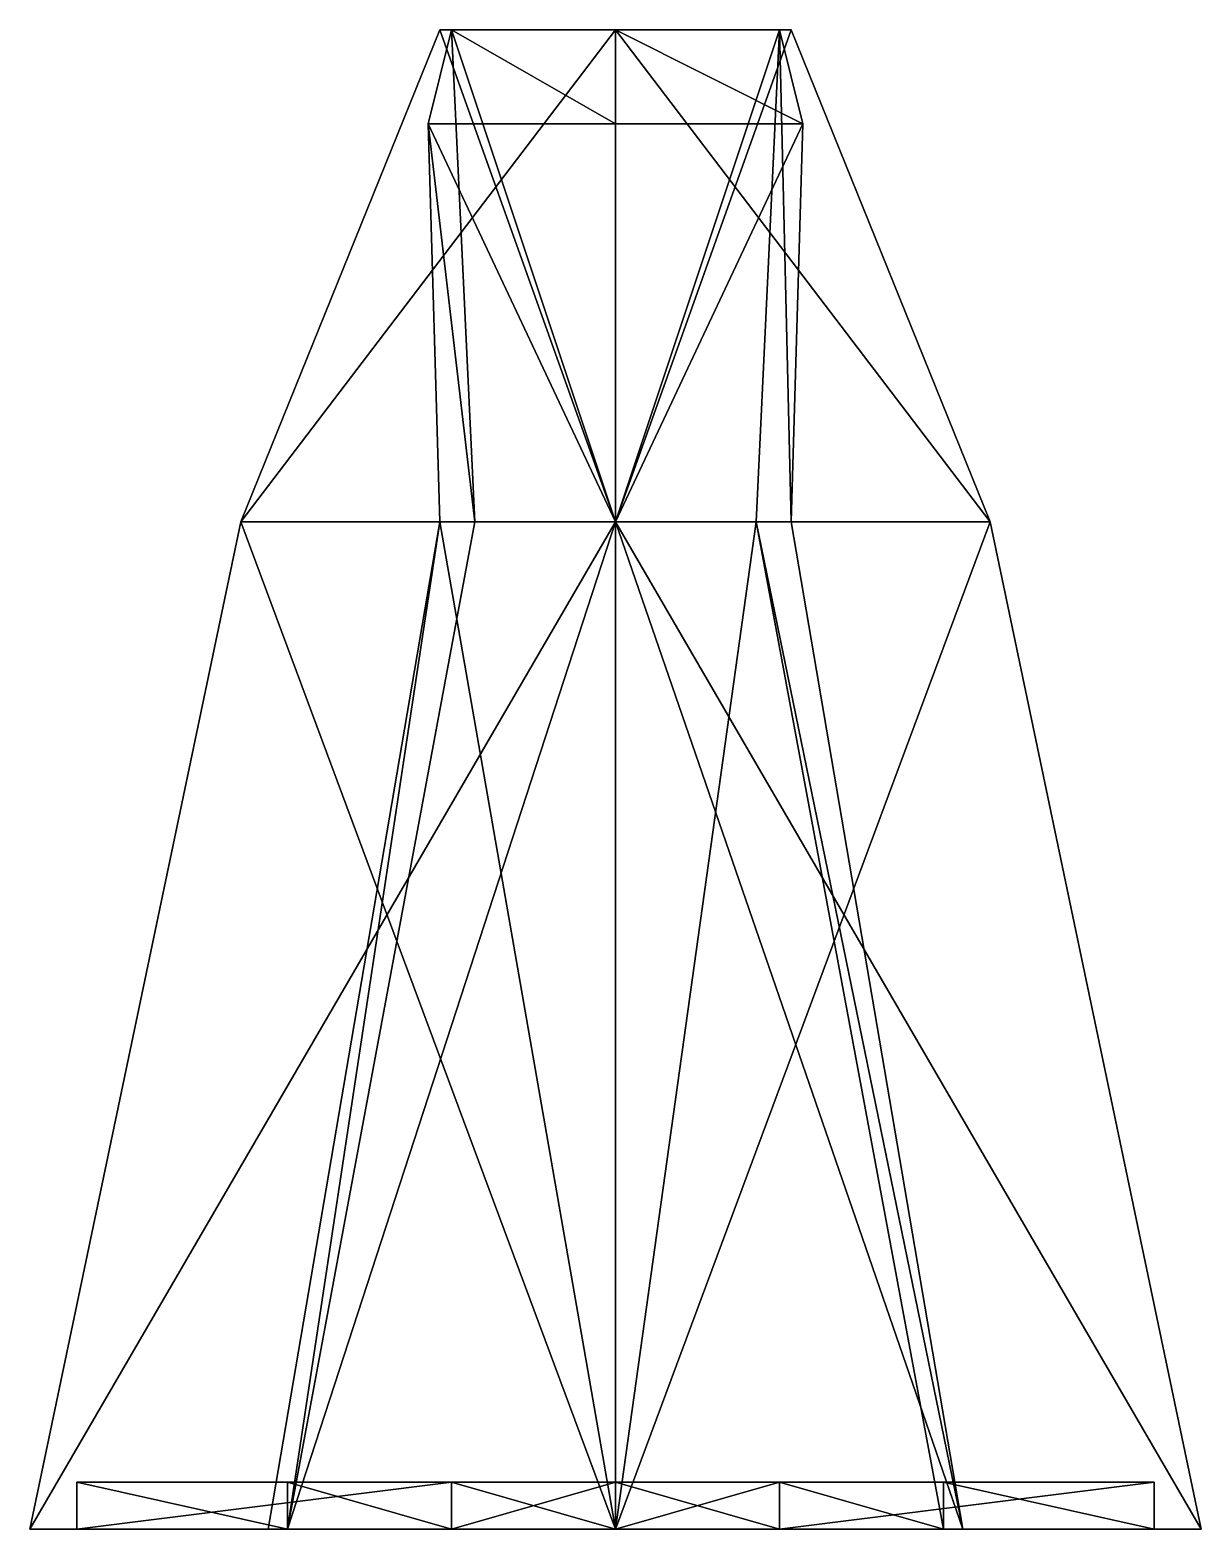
# Model space of a CAD drawing. Extents: x -8 to 392, y 256 to 768.
import ezdxf

# ---------------------------------------------------------------- set-up
doc = ezdxf.new("R2010")
doc.units = 0

msp = doc.modelspace()

# ---------------------------------------------------------------- meshes
at = {"layer": 'OBJECT000', "color": 50}
mesh = msp.add_polyface(dxfattribs=at)
corners = [(80, 256, 128), (80, 272, 128), (136, 272, 128), (136, 256, 128), (8, 272, -96), (8, 256, -96), (136, 256, -96), (136, 272, -96)]
mesh.append_faces([[corners[k] for k in face] for face in [(1, 3, 0), (5, 7, 4), (4, 0, 5), (6, 2, 7), (7, 1, 4), (5, 3, 6)]], dxfattribs={"vtx0": -1})
mesh.append_faces([[corners[k] for k in face] for face in [(1, 2, 3), (5, 6, 7), (4, 1, 0), (6, 3, 2), (7, 2, 1), (5, 0, 3)]], dxfattribs={"vtx2": -1})
at = {"layer": 'OBJECT001', "color": 50}
mesh = msp.add_polyface(dxfattribs=at)
corners = [(192, 256, 128), (136, 256, 128), (136, 272, 128), (192, 272, 128), (192, 272, 32), (136, 272, 32), (136, 256, 32), (192, 256, 32)]
mesh.append_faces([[corners[k] for k in face] for face in [(1, 3, 0), (5, 7, 4), (5, 1, 6), (4, 2, 5), (6, 0, 7), (7, 3, 4)]], dxfattribs={"vtx0": -1})
mesh.append_faces([[corners[k] for k in face] for face in [(1, 2, 3), (5, 6, 7), (5, 2, 1), (4, 3, 2), (6, 1, 0), (7, 0, 3)]], dxfattribs={"vtx2": -1})
at = {"layer": 'OBJECT002', "color": 50}
mesh = msp.add_polyface(dxfattribs=at)
corners = [(192, 256, -96), (-8, 256, -96), (64, 600, -96), (192, 600, -96), (192, 600, -128), (64, 600, -128), (-8, 256, -128), (192, 256, -128)]
mesh.append_faces([[corners[k] for k in face] for face in [(1, 3, 0), (5, 7, 4), (5, 1, 6), (4, 2, 5), (6, 0, 7), (7, 3, 4)]], dxfattribs={"vtx0": -1})
mesh.append_faces([[corners[k] for k in face] for face in [(1, 2, 3), (5, 6, 7), (5, 2, 1), (4, 3, 2), (6, 1, 0), (7, 0, 3)]], dxfattribs={"vtx2": -1})
at = {"layer": 'OBJECT003', "color": 50}
mesh = msp.add_polyface(dxfattribs=at)
corners = [(192, 600, -96), (64, 600, -96), (132, 768, -96), (192, 768, -96), (192, 768, -128), (132, 768, -128), (64, 600, -128), (192, 600, -128)]
mesh.append_faces([[corners[k] for k in face] for face in [(1, 3, 0), (5, 7, 4), (5, 1, 6), (4, 2, 5), (6, 0, 7), (7, 3, 4)]], dxfattribs={"vtx0": -1})
mesh.append_faces([[corners[k] for k in face] for face in [(1, 2, 3), (5, 6, 7), (5, 2, 1), (4, 3, 2), (6, 1, 0), (7, 0, 3)]], dxfattribs={"vtx2": -1})
at = {"layer": 'OBJECT004', "color": 50}
mesh = msp.add_polyface(dxfattribs=at)
corners = [(192, 256, 128), (80, 256, 128), (144, 600, 83.20068), (192, 600, 83.20068), (192, 600, 40), (132, 600, 40), (73.33081, 256, 104), (192, 256, 104)]
mesh.append_faces([[corners[k] for k in face] for face in [(1, 3, 0), (5, 7, 4), (1, 5, 2), (4, 2, 5), (6, 0, 7), (7, 3, 4)]], dxfattribs={"vtx0": -1})
mesh.append_faces([[corners[k] for k in face] for face in [(1, 2, 3), (5, 6, 7), (1, 6, 5), (4, 3, 2), (6, 1, 0), (7, 0, 3)]], dxfattribs={"vtx2": -1})
at = {"layer": 'OBJECT005', "color": 50}
mesh = msp.add_polyface(dxfattribs=at)
corners = [(144, 600, 83.20019), (136, 768, -96), (192, 768, -96), (192, 600, 83.20019), (192, 736, -96), (128.04077, 736, -96), (132, 600, 40), (192, 600, 40)]
mesh.append_faces([[corners[k] for k in face] for face in [(1, 3, 0), (5, 7, 4), (5, 0, 6), (1, 4, 2), (6, 3, 7), (2, 7, 3)]], dxfattribs={"vtx0": -1})
mesh.append_faces([[corners[k] for k in face] for face in [(1, 2, 3), (5, 6, 7), (5, 1, 0), (1, 5, 4), (6, 0, 3), (2, 4, 7)]], dxfattribs={"vtx2": -1})
at = {"layer": 'OBJECT006', "color": 50}
mesh = msp.add_polyface(dxfattribs=at)
corners = [(248, 256, 128), (248, 272, 128), (304, 272, 128), (304, 256, 128), (248, 272, -96), (248, 256, -96), (376, 256, -96), (376, 272, -96)]
mesh.append_faces([[corners[k] for k in face] for face in [(1, 3, 0), (5, 7, 4), (6, 2, 7), (4, 0, 5), (7, 1, 4), (5, 3, 6)]], dxfattribs={"vtx0": -1})
mesh.append_faces([[corners[k] for k in face] for face in [(1, 2, 3), (5, 6, 7), (6, 3, 2), (4, 1, 0), (7, 2, 1), (5, 0, 3)]], dxfattribs={"vtx2": -1})
at = {"layer": 'OBJECT007', "color": 50}
mesh = msp.add_polyface(dxfattribs=at)
corners = [(192, 272, 128), (248, 272, 128), (248, 256, 128), (192, 256, 128), (192, 256, 32), (248, 256, 32), (248, 272, 32), (192, 272, 32)]
mesh.append_faces([[corners[k] for k in face] for face in [(1, 3, 0), (5, 7, 4), (5, 1, 6), (6, 0, 7), (4, 2, 5), (7, 3, 4)]], dxfattribs={"vtx0": -1})
mesh.append_faces([[corners[k] for k in face] for face in [(1, 2, 3), (5, 6, 7), (5, 2, 1), (6, 1, 0), (4, 3, 2), (7, 0, 3)]], dxfattribs={"vtx2": -1})
at = {"layer": 'OBJECT008', "color": 50}
mesh = msp.add_polyface(dxfattribs=at)
corners = [(192, 600, -96), (320, 600, -96), (392, 256, -96), (192, 256, -96), (192, 256, -128), (392, 256, -128), (320, 600, -128), (192, 600, -128)]
mesh.append_faces([[corners[k] for k in face] for face in [(1, 3, 0), (5, 7, 4), (5, 1, 6), (6, 0, 7), (4, 2, 5), (7, 3, 4)]], dxfattribs={"vtx0": -1})
mesh.append_faces([[corners[k] for k in face] for face in [(1, 2, 3), (5, 6, 7), (5, 2, 1), (6, 1, 0), (4, 3, 2), (7, 0, 3)]], dxfattribs={"vtx2": -1})
at = {"layer": 'OBJECT009', "color": 50}
mesh = msp.add_polyface(dxfattribs=at)
corners = [(192, 768, -96), (252, 768, -96), (320, 600, -96), (192, 600, -96), (192, 600, -128), (320, 600, -128), (252, 768, -128), (192, 768, -128)]
mesh.append_faces([[corners[k] for k in face] for face in [(1, 3, 0), (5, 7, 4), (5, 1, 6), (6, 0, 7), (4, 2, 5), (7, 3, 4)]], dxfattribs={"vtx0": -1})
mesh.append_faces([[corners[k] for k in face] for face in [(1, 2, 3), (5, 6, 7), (5, 2, 1), (6, 1, 0), (4, 3, 2), (7, 0, 3)]], dxfattribs={"vtx2": -1})
at = {"layer": 'OBJECT010', "color": 50}
mesh = msp.add_polyface(dxfattribs=at)
corners = [(192, 600, 83.20068), (240, 600, 83.20068), (304, 256, 128), (192, 256, 128), (192, 256, 104), (310.66968, 256, 104), (252, 600, 40), (192, 600, 40)]
mesh.append_faces([[corners[k] for k in face] for face in [(1, 3, 0), (5, 7, 4), (5, 1, 6), (6, 0, 7), (4, 2, 5), (3, 7, 0)]], dxfattribs={"vtx0": -1})
mesh.append_faces([[corners[k] for k in face] for face in [(1, 2, 3), (5, 6, 7), (5, 2, 1), (6, 1, 0), (4, 3, 2), (3, 4, 7)]], dxfattribs={"vtx2": -1})
at = {"layer": 'OBJECT011', "color": 50}
mesh = msp.add_polyface(dxfattribs=at)
corners = [(192, 768, -96), (248, 768, -96), (240, 600, 83.20019), (192, 600, 83.20019), (252, 600, 40), (255.95874, 736, -96), (192, 736, -96), (192, 600, 40)]
mesh.append_faces([[corners[k] for k in face] for face in [(1, 3, 0), (5, 7, 4), (1, 4, 2), (0, 5, 1), (7, 2, 4), (6, 3, 7)]], dxfattribs={"vtx0": -1})
mesh.append_faces([[corners[k] for k in face] for face in [(1, 2, 3), (5, 6, 7), (1, 5, 4), (0, 6, 5), (7, 3, 2), (6, 0, 3)]], dxfattribs={"vtx2": -1})

doc.saveas('drawing.dxf')
